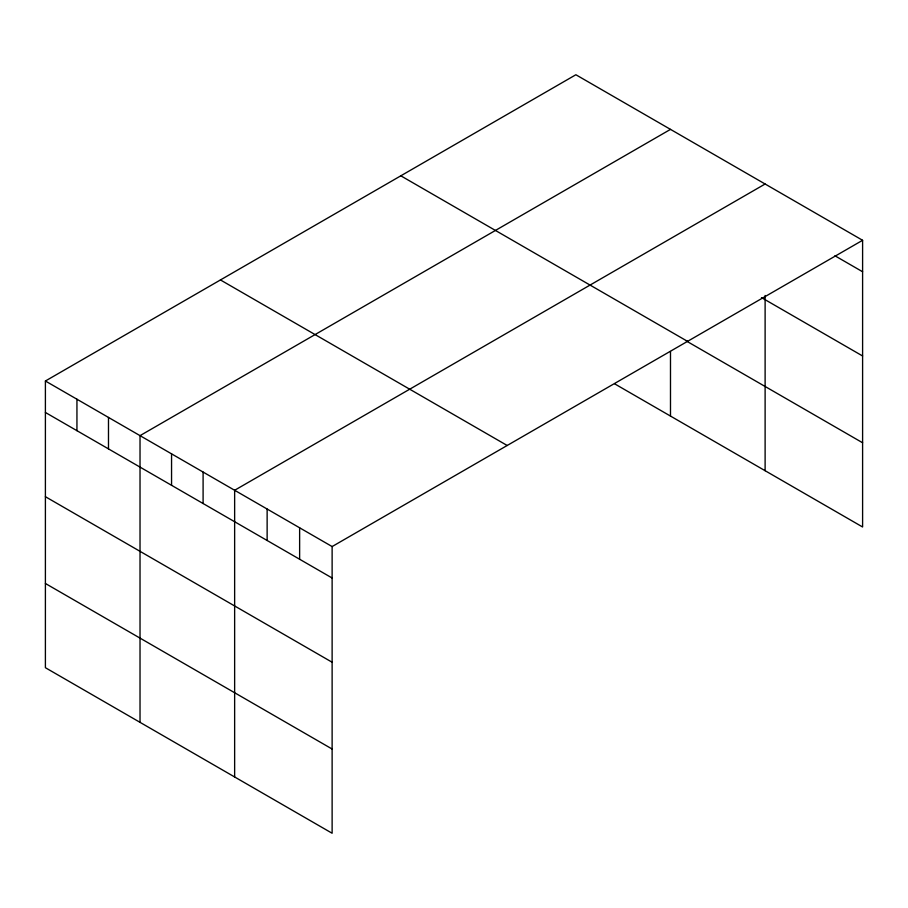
<?xml version="1.0" encoding="UTF-8"?>
<svg xmlns="http://www.w3.org/2000/svg" width="908" height="908" viewBox="0 0 908 908"><rect width="100%" height="100%" fill="white"/><g stroke="black" fill="none" stroke-linecap="round" stroke-linejoin="round"><path stroke-width="1.36" d="M45.4 381.008L332.124 546.559L332.124 833.249L45.4 667.709L45.4 381.008L575.876 74.751L862.6 240.291L862.6 526.992L614.693 383.857M670.49 129.379L140.025 435.647L140.025 722.337M765.115 184.006L234.639 490.275L234.639 776.964M332.124 546.559L862.6 240.291M834.917 255.772L862.6 271.753M761.471 297.597L862.6 355.981M400.814 175.811L687.549 341.363M686.266 340.954L862.6 442.764M220.451 279.948L507.186 445.488M45.4 412.47L332.124 578.01M45.4 496.699L332.124 662.238M45.4 583.481L332.124 749.021M765.115 295.486L765.115 470.707M670.49 351.498L670.49 416.068M299.629 527.798L299.629 559.249M267.134 509.036L267.134 540.487M203.097 472.058L203.097 503.52M171.555 453.852L171.555 485.315M108.483 417.43L108.483 448.892M76.942 399.225L76.942 430.687"/></g></svg>
